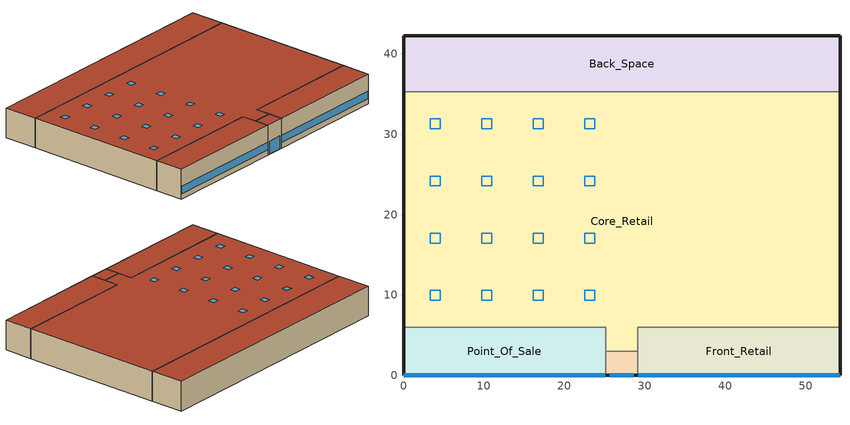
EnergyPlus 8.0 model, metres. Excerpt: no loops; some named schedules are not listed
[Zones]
Back_Space
 floor ground (ext_slab_6in_with_carpet): 54.27,35.27 0,35.27 0,42.27 54.27,42.27 z0
 wall outside (nonres_ext_wall): 54.27,35.27 54.27,42.27 0,42.27 0,35.27 z0:6.1
 wall to Core_Retail (int_wall): 0,35.27 54.27,35.27 z0:6.1
 roof outside (nonres_roof): 0,35.27 54.27,35.27 54.27,42.27 0,42.27 z6.1
Core_Retail
 floor ground (ext_slab_6in_with_carpet): 25.14,3 25.14,6 0,6 0,35.27 54.27,35.27 54.27,6 29.14,6 29.14,3 z0
 wall outside (nonres_ext_wall): 0,35.27 0,6 / 54.27,6 54.27,35.27 z0:6.1
 wall to Front_Retail (int_wall): 29.14,3 29.14,6 54.27,6 z0:6.1
 wall to Point_Of_Sale (int_wall): 0,6 25.14,6 25.14,3 z0:6.1
 wall to Front_Entry (int_wall): 25.14,3 29.14,3 z0:6.1
 roof outside (nonres_roof): 25.14,6 25.14,3 29.14,3 29.14,6 54.27,6 54.27,35.27 0,35.27 0,6 z6.1
 skylight (Window_U_1.17_SHGC_0.39): 3.35,31.92 3.35,30.7 4.57,30.7 4.57,31.92 z6.1; 9.75,31.92 9.75,30.7 10.97,30.7 10.97,31.92 z6.1; 16.15,31.92 16.15,30.7 17.37,30.7 17.37,31.92 z6.1; 22.56,31.92 22.56,30.7 23.78,30.7 23.78,31.92 z6.1; 3.35,10.57 3.35,9.35 4.57,9.35 4.57,10.57 z6.1; 9.75,10.57 9.75,9.35 10.97,9.35 10.97,10.57 z6.1; 22.56,10.57 22.56,9.35 23.78,9.35 23.78,10.57 z6.1; 16.15,10.57 16.15,9.35 17.37,9.35 17.37,10.57 z6.1; 9.75,17.68 9.75,16.46 10.97,16.46 10.97,17.68 z6.1; 3.35,17.68 3.35,16.46 4.57,16.46 4.57,17.68 z6.1; 16.15,17.68 16.15,16.46 17.37,16.46 17.37,17.68 z6.1; 22.56,17.68 22.56,16.46 23.78,16.46 23.78,17.68 z6.1; 9.75,24.8 9.75,23.58 10.97,23.58 10.97,24.8 z6.1; 3.35,24.8 3.35,23.58 4.57,23.58 4.57,24.8 z6.1; 16.15,24.8 16.15,23.58 17.37,23.58 17.37,24.8 z6.1; 22.56,24.8 22.56,23.58 23.78,23.58 23.78,24.8 z6.1
Point_Of_Sale
 floor ground (ext_slab_6in_with_carpet): 0,0 0,6 25.14,6 25.14,0 z0
 wall outside (nonres_ext_wall): 0,6 0,0 25.14,0 z0:6.1
 wall to Front_Entry (int_wall): 25.14,0 25.14,3 z0:6.1
 window (Window_U_0.62_SHGC_0.25): 0.05,0 25.09,0 z1.14:2.66
 roof outside (nonres_roof): 0,6 0,0 25.14,0 25.14,6 z6.1
Front_Retail
 floor ground (ext_slab_6in_with_carpet): 54.27,0 29.14,0 29.14,6 54.27,6 z0
 wall outside (nonres_ext_wall): 29.14,0 54.27,0 54.27,6 z0:6.1
 wall to Front_Entry (int_wall): 29.14,3 29.14,0 z0:6.1
 window (Window_U_0.62_SHGC_0.25): 29.19,0 54.22,0 z1.14:2.66
 roof outside (nonres_roof): 29.14,0 54.27,0 54.27,6 29.14,6 z6.1
Front_Entry
 floor ground (ext_slab_6in_with_carpet): 25.14,0 25.14,3 29.14,3 29.14,0 z0
 wall outside (nonres_ext_wall): 25.14,0 29.14,0 z0:6.1
 window (Window_U_0.62_SHGC_0.25): 25.64,0 28.64,0 z0.05:2.66
 roof outside (nonres_roof): 25.14,3 25.14,0 29.14,0 29.14,3 z6.1
[Building]
Stand-alone Retail: North Axis {deg}=0; Terrain=City; Loads Convergence Tolerance Value=0.04; Temperature Convergence Tolerance Value {deltaC}=0.2; Solar Distribution=FullInteriorAndExterior; Maximum Number of Warmup Days=25; Minimum Number of Warmup Days=6
[Site:Location]
Site:Location=San Francisco Intl Ap_CA_USA Design_Conditions; Latitude {N+ S-}=37.62; Longitude {W- E+}=-122.4; Time Zone Relative to GMT {GMT+/-}=-8; Elevation {m}=2
[SizingPeriod:DesignDay] Day of Month=21; Dry-Bulb Temperature Range Modifier Type=DefaultMultipliers; Humidity Condition Type=Wetbulb; Barometric Pressure {Pa}=101301; Rain {Yes/No}=No; Snow on ground {Yes/No}=No; Daylight Savings Time Indicator=No
Name | Month | Day Type | Maximum Dry-Bulb Temperature {C} | Daily Dry-Bulb Temperature Range {C} | Wetbulb at Maximum Dry-Bulb {C} | Wind Speed {m/s} design conditions vs. traditional 6.71 m/s (15 mph) | Wind Direction {Degrees; N=0, S=180} | Solar Model Indicator | Clearness {0.0 to 1.1} | Wind Speed {m/s} design conditions vs. traditional 3.35 m/s (7mph) | ASHRAE Clear Sky Optical Depth for Beam Irradiance (taub) | ASHRAE Clear Sky Optical Depth for Diffuse Irradiance (taud)
San Francisco Intl Ap Ann Htg 99.6% Condns DB | 1 | WinterDesignDay | 3.8 | 0 | 3.8 | 2.2 | 150 | ASHRAEClearSky | 0
San Francisco Intl Ap Ann Clg .4% Condns DB=>MWB | 8 | SummerDesignDay | 28.3 | 8.5 | 17.2 |  | 310 | ASHRAETau |  | 5.9 | 0.365 | 2.435
[Site:GroundTemperature:BuildingSurface]
20.66, 20.68, 20.67, 20.7, 20.73, 22.93, 23.27, 23.33, 23.36, 21.13, 20.84, 20.72
[Site:WaterMainsTemperature]
Calculation Method=CORRELATION; Annual Average Outdoor Air Temperature {C}=13.09; Maximum Difference In Monthly Average Outdoor Air Temperatures {deltaC}=8.02
[Material]
Name | Roughness | Thickness {m} | Conductivity {W/m-K} | Density {kg/m3} | Specific Heat {J/kg-K} | Thermal Absorptance | Solar Absorptance | Visible Absorptance | Absorptance:Thermal | Absorptance:Solar | Absorptance:Visible
Std Wood 6inch | MediumSmooth | 0.15 | 0.12 | 540 | 1210 | 0.9 | 0.7 | 0.7
F08 Metal surface | Smooth | 0.0008 | 45.28 | 7824 | 500
F13 Built-up roofing | Rough | 0.0095 | 0.16 | 1120 | 1460 |  |  |  | 0.75 | 0.45
G01 13mm gypsum board | Smooth | 0.0127 | 0.16 | 800 | 1090 |  |  |  | 0.9 | 0.7 | 0.5
200mm Normalweight concrete wall | MediumRough | 0.2032 | 2.31 | 2322 | 832
150mm Normalweight concrete floor | MediumRough | 0.1524 | 2.31 | 2322 | 832
[Material:NoMass]
CP02 CARPET PAD: VeryRough, 0.21648, 0.9, 0.7, 0.8
Nonres_Roof_Insulation: MediumSmooth, 3.4722, 0.9, 0.7, 0.7
Nonres_Exterior_Wall_Insulation: MediumSmooth, 1.11476, 0.9, 0.7, 0.7
[Construction]
InteriorFurnishings: Std Wood 6inch
int_wall: G01 13mm gypsum board, G01 13mm gypsum board
ext_slab_6in_with_carpet: 150mm Normalweight concrete floor, CP02 CARPET PAD
nonres_roof: F13 Built-up roofing, Nonres_Roof_Insulation, F08 Metal surface
nonres_ext_wall: 200mm Normalweight concrete wall, Nonres_Exterior_Wall_Insulation, G01 13mm gypsum board
Window_U_0.62_SHGC_0.25: REF C CLEAR HI 6MM, AIR 6MM, CLEAR 6MM
Window_U_1.17_SHGC_0.39: REF B CLEAR HI 6MM
[WindowMaterial:Glazing] Optical Data Type=SpectralAverage; Thickness {m}=0.006; Infrared Transmittance at Normal Incidence=0; Front Side Infrared Hemispherical Emissivity=0.84; Conductivity {W/m-K}=0.9
Name | Solar Transmittance at Normal Incidence | Front Side Solar Reflectance at Normal Incidence | Back Side Solar Reflectance at Normal Incidence | Visible Transmittance at Normal Incidence | Front Side Visible Reflectance at Normal Incidence | Back Side Visible Reflectance at Normal Incidence | Back Side Infrared Hemispherical Emissivity
REF B CLEAR HI 6MM | 0.24 | 0.16 | 0.32 | 0.3 | 0.16 | 0.29 | 0.6
REF C CLEAR HI 6MM | 0.2 | 0.16 | 0.39 | 0.22 | 0.17 | 0.35 | 0.55
CLEAR 6MM | 0.775 | 0.071 | 0.071 | 0.881 | 0.08 | 0.08 | 0.84
[WindowMaterial:Gas]
AIR 6MM: Gas Type=Air; Thickness {m}=0.0063
[Zone] Type=1; Multiplier=1; Ceiling Height {m}=-9999; Floor Area {m2}=autocalculate; Part of Total Floor Area=Yes
Name | Volume {m3}
Back_Space | 2317.33
Core_Retail | 9762.95
Point_Of_Sale; Front_Retail | 919.941
Front_Entry | 73.2
[Daylighting:Controls]
Core_Retail: Total Daylighting Reference Points=2; X-Coordinate of First Reference Point {m}=14.2; Y-Coordinate of First Reference Point {m}=14.2; Z-Coordinate of First Reference Point {m}=0; X-Coordinate of Second Reference Point {m}=3.4; Y-Coordinate of Second Reference Point {m}=14.2; Z-Coordinate of Second Reference Point {m}=0; Fraction of Zone Controlled by First Reference Point=0.25; Fraction of Zone Controlled by Second Reference Point=0.25; Illuminance Setpoint at First Reference Point {lux}=550; Illuminance Setpoint at Second Reference Point {lux}=550; Lighting Control Type=2; Glare Calculation Azimuth Angle of View Direction Clockwise from Zone y-Axis {deg}=0; Maximum Allowable Discomfort Glare Index=22; Minimum Input Power Fraction for Continuous Dimming Control=0.3; Minimum Light Output Fraction for Continuous Dimming Control=0.2; Number of Stepped Control Steps=3; Probability Lighting will be Reset When Needed in Manual Stepped Control=1
[InternalMass] Construction=InteriorFurnishings
Name | Zone | Surface Area {m2}
Back_Space_InternalMass_1 | Back_Space | 759.78
Core_Retail_InternalMass_1 | Core_Retail | 3200.97
Point_Of_Sale_InternalMass_1 | Point_Of_Sale | 301.62
Front_Retail_InternalMass_1 | Front_Retail | 301.62
Front_Entry_InternalMass_1 | Front_Entry | 24
[People] Number of People Schedule=BLDG_OCC_SCH; Number of People Calculation Method=Area/Person; Zone Floor Area per Person {m2/person}=6.193; Fraction Radiant=0.3; Sensible Heat Fraction=AUTOCALCULATE; Activity Level Schedule=ACTIVITY_SCH; Enable ASHRAE 55 Comfort Warnings=No; Mean Radiant Temperature Calculation Type=ZoneAveraged; Work Efficiency Schedule=WORK_EFF_SCH; Clothing Insulation Schedule=CLOTHING_SCH; Air Velocity Schedule=AIR_VELO_SCH; Thermal Comfort Model 1 Type=FANGER
Name | Zone or ZoneList
Back_Space | Back_Space
Core_Retail | Core_Retail
Point_Of_Sale | Point_Of_Sale
Front_Retail | Front_Retail
Front_Entry | Front_Entry
[Lights] Design Level Calculation Method=Watts/Area; Return Air Fraction=0; Fraction Radiant=0.7; Fraction Visible=0.2; Fraction Replaceable=1; Return Air Fraction Calculated from Plenum Temperature=No
Name | Zone or ZoneList | Schedule | Watts per Zone Floor Area {W/m2}2},
Back_Space_Lights | Back_Space | BLDG_LIGHT_BACK_SCH | 7.56703
Core_Retail_Lights | Core_Retail | BLDG_LIGHT_SCH | 18.0834
Point_Of_Sale_Lights | Point_Of_Sale | BLDG_LIGHT_SCH | 18.0834
Front_Retail_Lights | Front_Retail | BLDG_LIGHT_FRONT_SCH | 18.0834
Front_Entry_Lights | Front_Entry | BLDG_LIGHT_ENTRY_SCH | 9.68752
[ElectricEquipment] Schedule=BLDG_EQUIP_SCH; Design Level Calculation Method=EquipmentLevel; Fraction Latent=0; Fraction Radiant=0.5; Fraction Lost=0
Name | Zone or ZoneList | Design Level {W}
Back_Space_MiscPlug_Equip | Back_Space | 3065.71
Core_Retail_MiscPlug_Equip | Core_Retail | 5169.56
Point_Of_Sale_MiscPlug_Equip | Point_Of_Sale | 3245.43
Front_Retail_MiscPlug_Equip | Front_Retail | 487.1163
[ZoneInfiltration:DesignFlowRate] Temperature Term Coefficient=0; Velocity Squared Term Coefficient=0
Name | Zone or ZoneList | Schedule | Design Flow Rate Calculation Method | Flow per Exterior Surface Area {m3/s-m2} | Constant Term Coefficient | Velocity Term Coefficient | Design Flow Rate {m3/s}
Back_Space_Infiltration | Back_Space | INFIL_SCH_PNNL | Flow/ExteriorArea | 0.000297566 | 0 | 0.224
Core_Retail_Infiltration | Core_Retail | INFIL_SCH_PNNL | Flow/ExteriorArea | 0.000103551 | 0 | 0.224
Point_Of_Sale_Infiltration | Point_Of_Sale | INFIL_SCH_PNNL | Flow/ExteriorArea | 0.000316911 | 0 | 0.224
Front_Retail_Infiltration | Front_Retail | INFIL_SCH_PNNL | Flow/ExteriorArea | 0.000316911 | 0 | 0.224
Front_Entry_Infiltration | Front_Entry | INFIL_SCH_PNNL | Flow/ExteriorArea | 0.000381203 | 0 | 0.224
Front_Entry_Door_Infiltration | Front_Entry | INFIL_Door_Opening_SCH | Flow/Zone |  | 1 | 0 | 0.937287
[Exterior:Lights] Control Option=AstronomicalClock
Name | Schedule | Design Level {W}
Exterior_Lights_a | Exterior_lighting_schedule_a | 379.58
Exterior_Lights_b | Exterior_lighting_schedule_b | 4365.06
[Sizing:Zone]
Front_Entry: Zone Cooling Design Supply Air Temperature Input Method=SupplyAirTemperature; Zone Cooling Design Supply Air Temperature {C}=12.8; Zone Heating Design Supply Air Temperature Input Method=SupplyAirTemperature; Zone Heating Design Supply Air Temperature {C}=40; Zone Cooling Design Supply Air Humidity Ratio {kg-H2O/kg-air}=0.0085; Zone Heating Design Supply Air Humidity Ratio {kg-H2O/kg-air}=0.008; Design Specification Outdoor Air Object=SZ DSOA Front_Entry; Zone Heating Sizing Factor=0; Zone Cooling Sizing Factor=0; Cooling Design Air Flow Method=DesignDay; Cooling Design Air Flow Rate {m3/s}=0; Cooling Minimum Air Flow {m3/s}=0; Cooling Minimum Air Flow Fraction=0; Heating Design Air Flow Method=DesignDay; Heating Design Air Flow Rate {m3/s}=0
[ZoneControl:Thermostat]
Front_Entry Thermostat: Zone or ZoneList=Front_Entry; Control Type Schedule=Dual Zone Control Type Sched; Control 1=Front_Entry DualSPSched
[ZoneHVAC:UnitHeater]
Front_Entry Unit Heater: Availability Schedule=ALWAYS_ON; Supply Air Fan=Front_Entry Unit HeaterFan; Maximum Supply Air Flow Rate {m3/s}=AUTOSIZE; Fan Control Type=OnOff; Heating Coil=Front_Entry Unit Heater Coil; Maximum Hot Water or Steam Flow Rate {m3/s}=AUTOSIZE; Minimum Hot Water or Steam Flow Rate {m3/s}=0; Heating Convergence Tolerance=0.001
[Zone equipment]
Front_Entry: Front_Entry Unit Heater
[Fan:ConstantVolume]
Front_Entry Unit HeaterFan: Availability Schedule=FrontEntry_FanSched; Fan Efficiency=0.56225; Pressure Rise {Pa}=622.5; Maximum Flow Rate {m3/s}=AUTOSIZE; Motor Efficiency=0.865; Motor In Airstream Fraction=1
[Coil:Heating:Gas]
Front_Entry Unit Heater coil: Availability Schedule=FrontEntry_CoilSched; Gas Burner Efficiency=0.8; Nominal Capacity {W}=autosize; Parasitic Electric Load {W}=0; Parasitic Gas Load {W}=0
[AvailabilityManager:NightCycle] Applicability Schedule=Always_On; Fan Schedule=HVACOperationSchd; Control Type=CycleOnAny; Thermostat Tolerance {deltaC}=1; Cycling Run Time {s}=1800
PSZ-AC:1 Availability Manager; PSZ-AC:2 Availability Manager; PSZ-AC:3 Availability Manager; PSZ-AC:4 Availability Manager
[EnergyManagementSystem:Sensor]
Name | Output:Variable or Output:Meter | Output:Variable or Output:Meter Index Key | Output:Variable or Output:Meter Index Key Name,
OAT_F | Site Outdoor Air Drybulb Temperature
OAwb_F | Site Outdoor Air Wetbulb Temperature | *
PSZ1_OASch | Schedule Value | MinOA_Sched
PSZ1_DAT_Rqd | System Node Setpoint Temperature | PSZ-AC:1 Supply Equipment Outlet Node
PSZ2_OASch; PSZ3_OASch; PSZ4_OASch | Schedule Value |  | MinOA_Sched
PSZ2_DAT_Rqd | System Node Setpoint Temperature | PSZ-AC:2 Supply Equipment Outlet Node
PSZ3_DAT_Rqd | System Node Setpoint Temperature | PSZ-AC:3 Supply Equipment Outlet Node
PSZ4_DAT_Rqd | System Node Setpoint Temperature | PSZ-AC:4 Supply Equipment Outlet Node
CLGSETP_SCH_YES_OPTIMUM_ORIGINAL_SENSOR | Schedule Value | CLGSETP_SCH_Yes_Optimum_Original
HTGSETP_SCH_YES_OPTIMUM_ORIGINAL_SENSOR | Schedule Value | HTGSETP_SCH_Yes_Optimum_Original
[EnergyManagementSystem:Actuator] Actuated Component Control Type=Schedule Value
Name | Actuated Component Unique | Actuated Component Type
PSZ1_Timestep_Econ_Eff | PSZ1_Timestep_Econ_Eff_SCH | Schedule:Constant
PSZ2_Timestep_Econ_Eff | PSZ2_Timestep_Econ_Eff_SCH | Schedule:Constant
PSZ3_Timestep_Econ_Eff | PSZ3_Timestep_Econ_Eff_SCH | Schedule:Constant
PSZ4_Timestep_Econ_Eff | PSZ4_Timestep_Econ_Eff_SCH | Schedule:Constant
CLGSETP_SCH_PSZ_AC_2_Actuator | CLGSETP_SCH_PSZ_AC_2 | Schedule:Compact
HTGSETP_SCH_PSZ_AC_2_Actuator | HTGSETP_SCH_PSZ_AC_2 | Schedule:Compact
[EnergyManagementSystem:GlobalVariable]
PSZ1_FanPwrExponent; PSZ1_Stage1Speed; PSZ1_Stage2Speed; PSZ1_HeatSpeed; PSZ1_VenSpeed; PSZ1_Number_of_Stages
PSZ2_FanPwrExponent; PSZ2_Stage1Speed; PSZ2_Stage2Speed; PSZ2_HeatSpeed; PSZ2_VenSpeed; PSZ2_Number_of_Stages
PSZ3_FanPwrExponent; PSZ3_Stage1Speed; PSZ3_Stage2Speed; PSZ3_HeatSpeed; PSZ3_VenSpeed; PSZ3_Number_of_Stages
PSZ4_FanPwrExponent; PSZ4_Stage1Speed; PSZ4_Stage2Speed; PSZ4_HeatSpeed; PSZ4_VenSpeed; PSZ4_Number_of_Stages
[EnergyManagementSystem:Program]
PSZ1_Economizer_CTRL_Prog: SET PSZ1_Timestep_Econ_Eff = 0.7; SET PSZ1_MaxE = 0.7; SET PSZ1_DAT_Rqd = (PSZ1_DAT_Rqd*1.8) +32; SET OAT_F = (OAT_F*1.8) +32; SET OAwb_F = (OAwb_F*1.8) +32; IF PSZ1_OAFlowMass > (PSZ1_OADesignMass * PSZ1_OASch); SET PSZ1_Econo_Active = 1; ELSE; SET PSZ1_Econo_Active = 0; ENDIF; SET PSZ1_dT_Needed = 75 - PSZ1_DAT_Rqd; SET PSZ1_Cool_Des_dT = ((98*0.15) + (75*(1-0.15))) - 55; SET PSZ1_Cool_Load = PSZ1_dT_Needed/ PSZ1_Cool_Des_dT; IF PSZ1_Cool_Load > 1; SET PSZ1_Cool_Load = 1; ELSEIF PSZ1_Cool_Load < 0; SET PSZ1_Cool_Load = 0; ENDIF; IF PSZ1_Econo_Active == 1; SET PSZ1_Stage = PSZ1_Number_of_Stages; IF PSZ1_Stage == 2; IF PSZ1_Cool_Load < 0.6; SET PSZ1_Timestep_Econ_Eff = PSZ1_MaxE; ELSE; SET PSZ1_ECO_Eff = 0-2.18919863612305; SET PSZ1_ECO_Eff = PSZ1_ECO_Eff + (0-0.674461284910428 * PSZ1_Cool_Load); SET PSZ1_ECO_Eff = PSZ1_ECO_Eff + (0.000459106275872404 * (OAT_F^2)); SET PSZ1_ECO_Eff = PSZ1_ECO_Eff + (0-0.00000484778537945252 * (OAT_F^3)); SET PSZ1_ECO_Eff = PSZ1_ECO_Eff + (0.182915713033586 * OAwb_F); SET PSZ1_ECO_Eff = PSZ1_ECO_Eff + (0-0.00382838660261133 * (OAwb_F^2)); SET PSZ1_ECO_Eff = PSZ1_ECO_Eff + (0.0000255567460240583 * (OAwb_F^3)); SET PSZ1_Timestep_Econ_Eff = PSZ1_ECO_Eff; ENDIF; ELSE; SET PSZ1_ECO_Eff = 2.36337942464462; SET PSZ1_ECO_Eff = PSZ1_ECO_Eff + (0-0.409939515512619 * PSZ1_Cool_Load); SET PSZ1_ECO_Eff = PSZ1_ECO_Eff + (0-0.0565205596792225 * OAwb_F); SET PSZ1_ECO_Eff = PSZ1_ECO_Eff + (0-0.0000632612294169389 * (OAT_F^2)); SET PSZ1_Timestep_Econ_Eff = PSZ1_ECO_Eff + (0.000571724868775081 * (OAwb_F^2)); ENDIF; IF PSZ1_Timestep_Econ_Eff > PSZ1_MaxE; SET PSZ1_Timestep_Econ_Eff = PSZ1_MaxE; ELSEIF PSZ1_Timestep_Econ_Eff < (PSZ1_OADesignMass * PSZ1_OASch); SET PSZ1_Timestep_Econ_Eff = (PSZ1_OADesignMass * PSZ1_OASch); ENDIF; ENDIF
PSZ1_Set_Fan_Par: IF PSZ1_Number_of_Stages == 1; Return; ENDIF; SET PSZ1_FanPwrExponent = 2.2; SET PSZ1_OAFrac = PSZ1_OAFlowMass/PSZ1_DesignFlowMass; IF  PSZ1_OAFrac < 0.66; SET PSZ1_VenSpeed = 0.66; SET PSZ1_Stage1Speed = 0.66; ELSE; SET PSZ1_VenSpeed = PSZ1_OAFrac; SET PSZ1_Stage1Speed = PSZ1_OAFrac; ENDIF; SET PSZ1_Stage2Speed = 1.0; SET PSZ1_HeatSpeed = 1.0
PSZ1_Fan_Control: IF PSZ1_Number_of_Stages == 1; Return; ENDIF; IF PSZ1_HeatingRTF > 0; SET PSZ1_Heating = PSZ1_HeatingRTF; SET PSZ1_Ven = 1 - PSZ1_HeatingRTF; SET PSZ1_Eco = 0; SET PSZ1_Stage1 = 0; SET PSZ1_Stage2 = 0; ELSE; SET PSZ1_Heating = 0; SET PSZ1_EcoSpeed = PSZ1_VenSpeed; IF PSZ1_SpeedRatio == 0; IF PSZ1_RTF > 0; SET PSZ1_Stage1 = PSZ1_RTF; SET PSZ1_Stage2 = 0; SET PSZ1_Ven = 1-PSZ1_RTF; SET PSZ1_Eco = 0; IF PSZ1_OAFlowMass > (PSZ1_OADesignMass * PSZ1_OASch); SET PSZ1_Stage1Speed = 1.0; ENDIF; ELSE; SET PSZ1_Stage1 = 0; SET PSZ1_Stage2 = 0; IF PSZ1_OAFlowMass > (PSZ1_OADesignMass * PSZ1_OASch); SET PSZ1_Eco = 1.0; SET PSZ1_Ven = 0; SET PSZ1_Exp_DAT = PSZ1_DAT_Rqd - (1-PSZ1_VenSpeed) * Back_Space_Temp; SET PSZ1_Exp_DAT = PSZ1_Exp_DAT/PSZ1_VenSpeed; IF OAT_F > PSZ1_Exp_DAT; SET PSZ1_EcoSpeed = PSZ1_Stage2Speed; ENDIF; ELSE; SET PSZ1_Eco = 0; SET PSZ1_Ven = 1.0; ENDIF; ENDIF; ELSE; SET PSZ1_Stage1 = 1- PSZ1_SpeedRatio; SET PSZ1_Stage2 = PSZ1_SpeedRatio; SET PSZ1_Ven = 0; SET PSZ1_Eco = 0; IF PSZ1_OAFlowMass > (PSZ1_OADesignMass * PSZ1_OASch); SET PSZ1_Stage1Speed = 1.0; ENDIF; ENDIF; ENDIF; SET PSZ1_FPR = PSZ1_Ven * (PSZ1_VenSpeed ^ PSZ1_FanPwrExponent); SET PSZ1_FPR = PSZ1_FPR + PSZ1_Eco * (PSZ1_EcoSpeed ^ PSZ1_FanPwrExponent); SET PSZ1_FPR_1 = PSZ1_Stage1 * (PSZ1_Stage1Speed ^ PSZ1_FanPwrExponent); SET PSZ1_FPR = PSZ1_FPR + PSZ1_FPR_1; SET PSZ1_FPR_2 = PSZ1_Stage2 * (PSZ1_Stage2Speed ^ PSZ1_FanPwrExponent); SET PSZ1_FPR = PSZ1_FPR + PSZ1_FPR_2; SET PSZ1_FPR_3 = PSZ1_Heating * (PSZ1_HeatSpeed ^ PSZ1_FanPwrExponent); SET PSZ1_FanPwrRatio = PSZ1_FPR +  PSZ1_FPR_3; SET PSZ1_Fan_Pressure = PSZ1_Fan_DesignPressure * PSZ1_FanPwrRatio
PSZ1_Set_Number_of_Stages: SET PSZ1_Number_of_Stages =  1
PSZ2_Economizer_CTRL_Prog: SET PSZ2_Timestep_Econ_Eff = 0.7; SET PSZ2_MaxE = 0.7; SET PSZ2_DAT_Rqd = (PSZ2_DAT_Rqd*1.8) +32; SET OAT_F = (OAT_F*1.8) +32; SET OAwb_F = (OAwb_F*1.8) +32; IF PSZ2_OAFlowMass > (PSZ2_OADesignMass * PSZ2_OASch); SET PSZ2_Econo_Active = 1; ELSE; SET PSZ2_Econo_Active = 0; ENDIF; SET PSZ2_dT_Needed = 75 - PSZ2_DAT_Rqd; SET PSZ2_Cool_Des_dT = ((98*0.15) + (75*(1-0.15))) - 55; SET PSZ2_Cool_Load = PSZ2_dT_Needed/ PSZ2_Cool_Des_dT; IF PSZ2_Cool_Load > 1; SET PSZ2_Cool_Load = 1; ELSEIF PSZ2_Cool_Load < 0; SET PSZ2_Cool_Load = 0; ENDIF; IF PSZ2_Econo_Active == 1; SET PSZ2_Stage = PSZ2_Number_of_Stages; IF PSZ2_Stage == 2; IF PSZ2_Cool_Load < 0.6; SET PSZ2_Timestep_Econ_Eff = PSZ2_MaxE; ELSE; SET PSZ2_ECO_Eff = 0-2.18919863612305; SET PSZ2_ECO_Eff = PSZ2_ECO_Eff + (0-0.674461284910428 * PSZ2_Cool_Load); SET PSZ2_ECO_Eff = PSZ2_ECO_Eff + (0.000459106275872404 * (OAT_F^2)); SET PSZ2_ECO_Eff = PSZ2_ECO_Eff + (0-0.00000484778537945252 * (OAT_F^3)); SET PSZ2_ECO_Eff = PSZ2_ECO_Eff + (0.182915713033586 * OAwb_F); SET PSZ2_ECO_Eff = PSZ2_ECO_Eff + (0-0.00382838660261133 * (OAwb_F^2)); SET PSZ2_ECO_Eff = PSZ2_ECO_Eff + (0.0000255567460240583 * (OAwb_F^3)); SET PSZ2_Timestep_Econ_Eff = PSZ2_ECO_Eff; ENDIF; ELSE; SET PSZ2_ECO_Eff = 2.36337942464462; SET PSZ2_ECO_Eff = PSZ2_ECO_Eff + (0-0.409939515512619 * PSZ2_Cool_Load); SET PSZ2_ECO_Eff = PSZ2_ECO_Eff + (0-0.0565205596792225 * OAwb_F); SET PSZ2_ECO_Eff = PSZ2_ECO_Eff + (0-0.0000632612294169389 * (OAT_F^2)); SET PSZ2_Timestep_Econ_Eff = PSZ2_ECO_Eff + (0.000571724868775081 * (OAwb_F^2)); ENDIF; IF PSZ2_Timestep_Econ_Eff > PSZ2_MaxE; SET PSZ2_Timestep_Econ_Eff = PSZ2_MaxE; ELSEIF PSZ2_Timestep_Econ_Eff < (PSZ2_OADesignMass * PSZ2_OASch); SET PSZ2_Timestep_Econ_Eff = (PSZ2_OADesignMass * PSZ2_OASch); ENDIF; ENDIF
